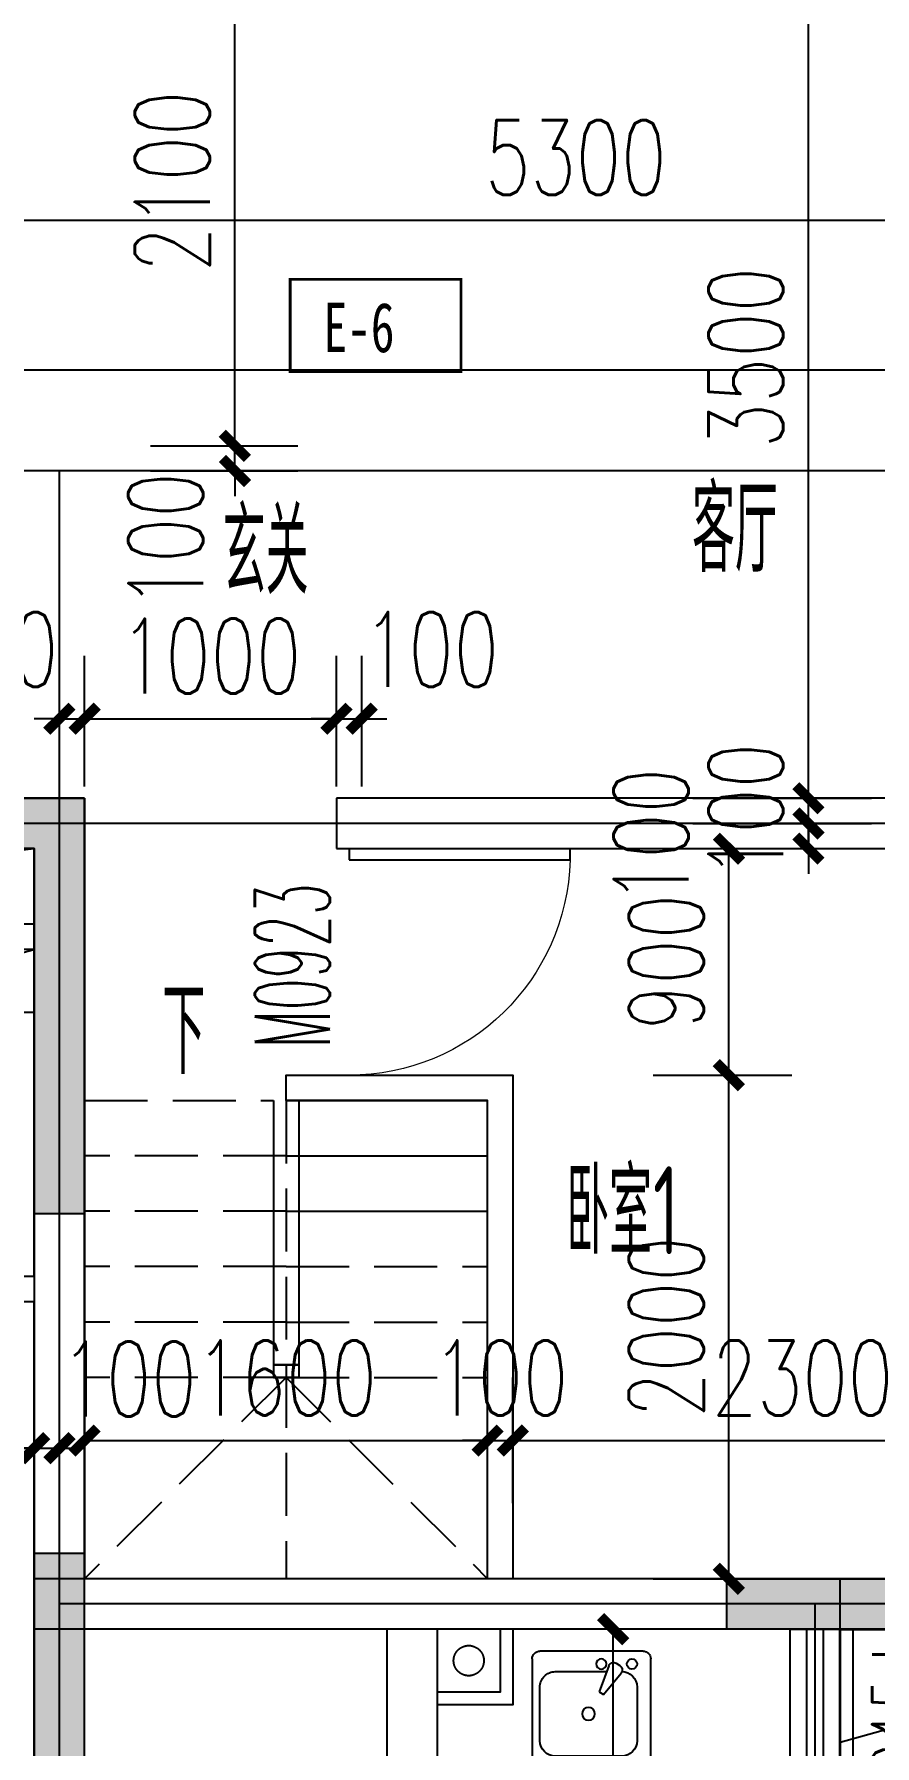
# Model space of a CAD drawing. Extents: x -59851 to 653804, y -249523 to 437614.
# Drawn here: x -3414 to -77, y 146825 to 153623 of the extents above; entities that cross this region are included whole.
import ezdxf

# ---------------------------------------------------------------- set-up
doc = ezdxf.new("R2010")
doc.units = 0
doc.header["$LTSCALE"] = 1000
doc.header["$MEASUREMENT"] = 0
for name, pattern in [('CONTINOUS', [0]), ('DASH', [0.35, 0.25, -0.1]), ('PS', [3200, 1500, -200, 1500])]:
    doc.linetypes.add(name, pattern=pattern)
doc.layers.add('33计全面积外廓线', color=21, linetype='Continuous', lineweight=35)
doc.layers.add('A-area(算半面积)', color=23, linetype='Continuous', plot=False)
for name, color, linetype in [('A-Lvtry（卫生间）', 5, 'Continuous'), ('A-Lvtry（厨房）', 5, 'CONTINOUS'), ('A-洞口', 105, 'Continuous'), ('A-第三道尺寸线', 105, 'Continuous'), ('A-线脚看线', 9, 'Continuous'), ('DIM_SYMB', 3, 'Continuous'), ('DOOR_FIRE', 4, 'Continuous'), ('DOOR_FIRE_TEXT', 7, 'Continuous'), ('DOTE', 16, 'Continuous'), ('PS', 6, 'PS'), ('PUB_HATCH', 8, 'Continuous'), ('PUB_TEXT', 7, 'Continuous'), ('WALL', 2, 'Continuous'), ('WINDOW', 4, 'Continuous'), ('WINDOW_TEXT', 7, 'Continuous'), ('ys', 154, 'Continuous'), ('剪力墙', 6, 'Continuous'), ('户型标示', 7, 'Continuous')]:
    doc.layers.add(name, color=color, linetype=linetype)
doc.styles.add('_TCH_DIM', font='SIMPLEX.shx', dxfattribs={"width": 0.7, "bigfont": 'GBCBIG.shx'})
doc.styles.add('_TCH_DIM_T3', font='SIMPLEX.shx', dxfattribs={"width": 0.705882, "bigfont": 'GBCBIG.shx'})
doc.styles.add('_TCH_WINDOW', font='SIMPLEX.shx', dxfattribs={"width": 0.7, "height": 3.5, "bigfont": 'GBCBIG.shx'})
doc.styles.get("Standard").update_dxf_attribs({"font": 'gbenor.shx', "width": 0.7, "bigfont": 'gbcbig.shx'})
doc.styles.add('黑体', font='simhei.ttf', dxfattribs={"width": 0.7})
doc.dimstyles.new('_TCH_ARCH&&100', dxfattribs={"dimtxt": 297.5, "dimasz": 100, "dimexe": 250, "dimexo": 300, "dimgap": 100, "dimtad": 1, "dimdec": 0, "dimzin": 0, "dimdsep": 46, "dimtxsty": '_TCH_DIM_T3', "dimblk": 'ARCHTICK', "dimcen": 0.09, "dimclrt": 7, "dimazin": 2, "dimtfac": 1, "dimtdec": 0, "dimtix": 1, "dimtmove": 2, "dimatfit": 3, "dimfxl": 0, "dimtolj": 1, "dimtzin": 0, "dimarcsym": 0})

# ---------------------------------------------------------------- blocks, each defined once
blk = doc.blocks.new('zhouxianshouceng0329')
at = {"layer": 'DOTE'}
for p, q in [((15572.3, 211688.3), (-22013.7, 211688.3)), ((15572.3, 211288.3), (-44988.6, 211288.3)), ((-3313.7, 194580), (-3313.7, 211288.3)), ((15572.3, 209888.3), (-22013.7, 209888.3)), ((15572.3, 206788.3), (-3313.7, 206788.3)), ((-313.7, 194580), (-313.7, 206788.3))]:
    blk.add_line(p, q, dxfattribs=at)
blk = doc.blocks.new('jgjlq030328')
at = {"layer": 'PUB_HATCH'}
for points in [[(-249535, 21011.9), (-249535, 20911.9), (-249535, 19361.9), (-249735, 19361.9), (-249735, 20811.9), (-250435, 20811.9), (-250435, 21011.9), (-249735, 21011.9)], [(-245335, 18311.9), (-245335, 17711.9), (-246985, 17711.9), (-246985, 17911.9), (-245535, 17911.9), (-245535, 18311.9)], [(-250435, 16811.9), (-249535, 16811.9), (-249535, 18011.9), (-249735, 18011.9), (-249735, 17011.9), (-250435, 17011.9)]]:
    blk.add_hatch(color=256, dxfattribs=at).paths.add_polyline_path(points)
at = {"layer": '剪力墙'}
for points in [[(-249535, 21011.9), (-249535, 20911.9), (-249535, 19361.9), (-249735, 19361.9), (-249735, 20811.9), (-250435, 20811.9), (-250435, 21011.9), (-249735, 21011.9)], [(-245335, 18311.9), (-245335, 17711.9), (-246985, 17711.9), (-246985, 17911.9), (-245535, 17911.9), (-245535, 18311.9)], [(-250435, 16811.9), (-249535, 16811.9), (-249535, 18011.9), (-249735, 18011.9), (-249735, 17011.9), (-250435, 17011.9)]]:
    blk.add_lwpolyline(points, close=True, dxfattribs=at)
blk = doc.blocks.new('t4')
at = {"layer": 'A-Lvtry（卫生间）'}
for p, q in [((3876514.8, 2551819.5), (3876514.8, 2552229.1)), ((3876545.3, 2552259.6), (3876931.4, 2552259.6)), ((3876961.9, 2552229.1), (3876961.9, 2551819.5)), ((3876819.6, 2552205.6), (3876606.3, 2552205.6)), ((3876545.3, 2552144.6), (3876545.3, 2551880.5)), ((3876790.3, 2552072.2), (3876875.1, 2552142)), ((3876903.3, 2552093.1), (3876800.4, 2552054.6)), ((3876913.8, 2552122.3), (3876905.6, 2552136.5)), ((3876800.4, 2552054.6), (3876790.3, 2552072.2)), ((3876880.6, 2551880.5), (3876880.6, 2552084.6)), ((3876931.4, 2551789), (3876545.3, 2551789)), ((3876606.3, 2551819.5), (3876819.6, 2551819.5))]:
    blk.add_line(p, q, dxfattribs=at)
for centre, major_axis, start_param, end_param in [((3876545.3, 2552229.1), (-21.6, 21.6), -0.785398, 0.785398), ((3876931.4, 2552229.1), (-21.6, 21.6), 3.926991, 5.497787), ((3876606.3, 2552144.6), (-43.1, 43.1), -0.785398, 0.785398), ((3876819.6, 2552144.6), (43.1, 43.1), 5.497787, 7.068583), ((3876911.1, 2552185.3), (-14.4, 14.4), 4.712389, 10.995574), ((3876888, 2552126.3), (14.4, 14.4), 6.021386, 7.757331), ((3876896.2, 2552112.2), (-14.4, 14.4), 2.714645, 4.45059), ((3876713, 2552012.6), (18, 18), 6.283185283897186, 12.56637059107677), ((3876911.1, 2552063.4), (14.4, 14.4), 6.283185283893945, 12.56637059107353), ((3876606.3, 2551880.5), (-43.1, 43.1), 0.785398, 2.356194), ((3876819.6, 2551880.5), (-43.1, 43.1), 2.356194, 3.926991), ((3876545.3, 2551819.5), (21.6, 21.6), 2.356194, 3.926991), ((3876931.4, 2551819.5), (-21.6, 21.6), 2.356194, 3.926991)]:
    blk.add_ellipse(centre, major_axis=major_axis, ratio=1, start_param=start_param, end_param=end_param, dxfattribs=at)
blk = doc.blocks.new('$TCHSYS$WIN2D')
for p, q in [((-0.5, 0.5), (0.5, 0.5)), ((-0.5, 0.5), (-0.5, -0.5)), ((0.5, 0.5), (0.5, -0.5)), ((0.5, 0.1667), (-0.5, 0.1667)), ((0.5, -0.1667), (-0.5, -0.1667)), ((-0.5, -0.5), (0.5, -0.5))]:
    blk.add_line(p, q)
blk = doc.blocks.new('_ArchTick')
at = {"color": 0, "linetype": 'ByBlock', "const_width": 0.4}
blk.add_lwpolyline([(-0.5, -0.5), (0.5, 0.5)], dxfattribs=at)
blk = doc.blocks.new('*D791')
at = {"layer": 'A-第三道尺寸线', "color": 0, "lineweight": -2, "transparency": 16777216}
for p, q in [((90062, 170234.8), (89410.7, 170234.8)), ((89660.7, 166634.8), (89660.7, 170234.8)), ((90062, 166634.8), (89410.7, 166634.8))]:
    blk.add_line(p, q, dxfattribs=at)
at = {"layer": 'Defpoints', "color": 0, "transparency": 16777216}
for p in [(89660.7, 170234.8), (90362, 170234.8), (90362, 166634.8)]:
    blk.add_point(p, dxfattribs=at)
at = {"layer": 'A-第三道尺寸线', "color": 0, "lineweight": -2, "transparency": 16777216, "xscale": 100, "yscale": 100, "zscale": 100}
for p, rotation in [((89660.7, 170234.8), 90), ((89660.7, 166634.8), 270)]:
    blk.add_blockref('_ArchTick', p, dxfattribs=dict(at, rotation=rotation))
at = {"layer": 'A-第三道尺寸线', "color": 7, "transparency": 16777216, "insert": (89412, 168434.8), "char_height": 297.5, "attachment_point": 5, "rotation": 90, "style": '_TCH_DIM_T3'}
blk.add_mtext('\\A1;3600', dxfattribs=at)
blk = doc.blocks.new('2fxianjiao0331')
at = {"layer": 'A-线脚看线'}
blk.add_lwpolyline([(-172259.1, 147288.3), (-172259.1, 146388.3)], dxfattribs=at)
blk = doc.blocks.new('$DorLib2D$00000116')
at = {"color": 0}
for p, q in [((-0.5, 0), (-0.1464, 0.3536)), ((0.5, 0), (0.1464, 0.3536))]:
    blk.add_line(p, q, dxfattribs=at)
for centre, start, end in [((-0.5, 0), 0, 45), ((0.5, 0), 135, 180)]:
    blk.add_arc(centre, 0.5, start, end, dxfattribs=at)
blk = doc.blocks.new('2fjing0505')
at = {"layer": 'A-洞口'}
for points in [[(35649.8, 150388.3), (35649.8, 150088.3), (35099.8, 150088.3), (35099.8, 150388.3)], [(35649.8, 149988.3), (35399.8, 149988.3), (35399.8, 149738.3), (35649.8, 149738.3)]]:
    blk.add_lwpolyline(points, close=True, dxfattribs=at)
for points in [[(35099.8, 150088.3), (35161.8, 150332.8), (35649.8, 150388.3)], [(35399.8, 149738.3), (35454.1, 149935.6), (35649.8, 149988.3)]]:
    blk.add_lwpolyline(points, dxfattribs=at)
at = {"layer": 'DOOR_FIRE'}
for p, q in [((34949.8, 148788.4), (34949.8, 150288.4)), ((35049.8, 148788.4), (35049.8, 150288.4)), ((34949.8, 147088.4), (34949.8, 148088.4)), ((35049.8, 147088.4), (35049.8, 148088.4))]:
    blk.add_line(p, q, dxfattribs=at)
at = {"layer": 'WALL'}
for p, q in [((35849.8, 150588.4), (34949.8, 150588.4)), ((34949.8, 150588.4), (34949.8, 150288.4)), ((35849.8, 148688.4), (35849.8, 150588.4)), ((35649.8, 150388.4), (35049.8, 150388.4)), ((35049.8, 150288.4), (35049.8, 150388.4)), ((35649.8, 148688.4), (35649.8, 150388.4)), ((34949.8, 150288.4), (35049.8, 150288.4)), ((35049.8, 148788.4), (34949.8, 148788.4)), ((34949.8, 148788.4), (34949.8, 148688.4)), ((35049.8, 148688.4), (35049.8, 148788.4)), ((34949.8, 148688.4), (34949.8, 148088.4)), ((35649.8, 148688.4), (35049.8, 148688.4)), ((35849.8, 146388.4), (35849.8, 148688.4)), ((35649.8, 148588.4), (35049.8, 148588.4)), ((35049.8, 148088.4), (35049.8, 148588.4)), ((35649.8, 146588.4), (35649.8, 148588.4)), ((34949.8, 148088.4), (35049.8, 148088.4)), ((35049.8, 147088.4), (34949.8, 147088.4)), ((34949.8, 147088.4), (34949.8, 146388.4)), ((35049.8, 146588.4), (35049.8, 147088.4)), ((35649.8, 146588.4), (35049.8, 146588.4)), ((35849.8, 146388.4), (34949.8, 146388.4))]:
    blk.add_line(p, q, dxfattribs=at)
at = {"layer": 'DOOR_FIRE', "zscale": 100, "rotation": 90}
for p, xscale, yscale in [((34999.8, 149538.4), 1500, 1500), ((34999.8, 147588.4), 1000, 1000)]:
    blk.add_blockref('$DorLib2D$00000116', p, dxfattribs=dict(at, xscale=xscale, yscale=yscale))
at = {"layer": 'DOOR_FIRE_TEXT', "style": '_TCH_WINDOW'}
for s, height, width, p in [('1518', 297.5, 0.494118, (34617, 149540.4)), ('丙', 337.6, 0.7, (34617, 149368.3)), ('FM', 297.5, 0.494118, (34617, 149074.3)), ('1018', 297.5, 0.494118, (34617, 147590.4)), ('丙', 337.6, 0.7, (34617, 147418.3)), ('FM', 297.5, 0.494118, (34617, 147124.3))]:
    blk.add_text(s, height=height, rotation=90, dxfattribs=dict(at, width=width)).set_placement(p)
at = {"layer": 'PUB_TEXT', "width": 0.7}
for s, height, p in [('强电井', 337.59, (35082.3, 149378.1)), ('水', 337.6, (35252.3, 147423.7))]:
    blk.add_text(s, height=height, dxfattribs=at).set_placement(p)
blk = doc.blocks.new('*D1140')
at = {"layer": 'A-第三道尺寸线', "color": 0, "lineweight": -2, "transparency": 16777216}
for p, q in [((-4013.7, 147630.8), (-4013.7, 148257.1)), ((-3413.7, 147630.8), (-3413.7, 148257.1)), ((-4013.7, 148007.1), (-3413.7, 148007.1))]:
    blk.add_line(p, q, dxfattribs=at)
at = {"layer": 'Defpoints', "color": 0, "transparency": 16777216}
for p in [(-3413.7, 148007.1), (-4013.7, 147330.8), (-3413.7, 147330.8)]:
    blk.add_point(p, dxfattribs=at)
at = {"layer": 'A-第三道尺寸线', "color": 0, "lineweight": -2, "transparency": 16777216, "xscale": 100, "yscale": 100, "zscale": 100, "rotation": 180}
blk.add_blockref('_ArchTick', (-4013.7, 148007.1), dxfattribs=at)
at = {"layer": 'A-第三道尺寸线', "color": 0, "lineweight": -2, "transparency": 16777216, "xscale": 100, "yscale": 100, "zscale": 100}
blk.add_blockref('_ArchTick', (-3413.7, 148007.1), dxfattribs=at)
at = {"layer": 'A-第三道尺寸线', "color": 7, "transparency": 16777216, "insert": (-3713.7, 148632.1), "char_height": 297.5, "attachment_point": 5, "style": '_TCH_DIM_T3'}
blk.add_mtext('\\A1;600', dxfattribs=at)
blk = doc.blocks.new('*D1141')
at = {"layer": 'A-第三道尺寸线', "color": 0, "lineweight": -2, "transparency": 16777216}
for p, q in [((-3413.7, 147630.8), (-3413.7, 148257.1)), ((-3313.7, 147630.8), (-3313.7, 148257.1)), ((-3413.7, 148007.1), (-3513.7, 148007.1)), ((-3413.7, 148007.1), (-3313.7, 148007.1)), ((-3313.7, 148007.1), (-3213.7, 148007.1))]:
    blk.add_line(p, q, dxfattribs=at)
at = {"layer": 'Defpoints', "color": 0, "transparency": 16777216}
for p in [(-3313.7, 148007.1), (-3413.7, 147330.8), (-3313.7, 147330.8)]:
    blk.add_point(p, dxfattribs=at)
at = {"layer": 'A-第三道尺寸线', "color": 0, "lineweight": -2, "transparency": 16777216, "xscale": 100, "yscale": 100, "zscale": 100}
blk.add_blockref('_ArchTick', (-3413.7, 148007.1), dxfattribs=at)
at = {"layer": 'A-第三道尺寸线', "color": 0, "lineweight": -2, "transparency": 16777216, "xscale": 100, "yscale": 100, "zscale": 100, "rotation": 180}
blk.add_blockref('_ArchTick', (-3313.7, 148007.1), dxfattribs=at)
at = {"layer": 'A-第三道尺寸线', "color": 7, "transparency": 16777216, "insert": (-3038.7, 148282.1), "char_height": 297.5, "attachment_point": 5, "style": '_TCH_DIM_T3'}
blk.add_mtext('\\A1;100', dxfattribs=at)
blk = doc.blocks.new('$DorLib2D$00000001')
for p, q in [((0.45, 0.975), (0.5, 0.975)), ((0.45, 0), (0.45, 0.975)), ((0.5, 0), (0.5, 0.975)), ((0.5, 0), (0.45, 0))]:
    blk.add_line(p, q)
at = {"lineweight": 13}
blk.add_arc((0.475, 0), 0.975, 91.46928, 180, dxfattribs=at)
blk = doc.blocks.new('*D3582')
at = {"layer": 'A-第三道尺寸线', "color": 0, "lineweight": -2, "transparency": 16777216}
for p, q in [((-799.2, 154088.3), (-90, 154088.3)), ((-340, 150588.3), (-340, 154088.3)), ((-799.2, 150588.3), (-90, 150588.3))]:
    blk.add_line(p, q, dxfattribs=at)
at = {"layer": 'Defpoints', "color": 0, "transparency": 16777216}
for p in [(-1099.2, 154088.3), (-340, 154088.3), (-1099.2, 150588.3)]:
    blk.add_point(p, dxfattribs=at)
at = {"layer": 'A-第三道尺寸线', "color": 0, "lineweight": -2, "transparency": 16777216, "xscale": 100, "yscale": 100, "zscale": 100}
for p, rotation in [((-340, 154088.3), 90), ((-340, 150588.3), 270)]:
    blk.add_blockref('_ArchTick', p, dxfattribs=dict(at, rotation=rotation))
at = {"layer": 'A-第三道尺寸线', "color": 7, "transparency": 16777216, "insert": (-588.7, 152338.3), "char_height": 297.5, "attachment_point": 5, "rotation": 90, "style": '_TCH_DIM_T3'}
blk.add_mtext('\\A1;3500', dxfattribs=at)
blk = doc.blocks.new('*D3583')
at = {"layer": 'A-第三道尺寸线', "color": 0, "lineweight": -2, "transparency": 16777216}
for p, q in [((-340, 150588.3), (-340, 150688.3)), ((-799.2, 150588.3), (-90, 150588.3)), ((-340, 150488.3), (-340, 150588.3)), ((-799.2, 150488.3), (-90, 150488.3)), ((-340, 150488.3), (-340, 150388.3))]:
    blk.add_line(p, q, dxfattribs=at)
at = {"layer": 'Defpoints', "color": 0, "transparency": 16777216}
for p in [(-1099.2, 150588.3), (-340, 150588.3), (-1099.2, 150488.3)]:
    blk.add_point(p, dxfattribs=at)
at = {"layer": 'A-第三道尺寸线', "color": 0, "lineweight": -2, "transparency": 16777216, "xscale": 100, "yscale": 100, "zscale": 100}
for p, rotation in [((-340, 150588.3), 270), ((-340, 150488.3), 90)]:
    blk.add_blockref('_ArchTick', p, dxfattribs=dict(at, rotation=rotation))
at = {"layer": 'A-第三道尺寸线', "color": 7, "transparency": 16777216, "insert": (-588.7, 150538.3), "char_height": 297.5, "attachment_point": 5, "rotation": 90, "style": '_TCH_DIM_T3'}
blk.add_mtext('\\A1;100', dxfattribs=at)
blk = doc.blocks.new('*D3584')
at = {"layer": 'A-第三道尺寸线', "color": 0, "lineweight": -2, "transparency": 16777216}
for p, q in [((-340, 150488.3), (-340, 150588.3)), ((-799.2, 150488.3), (-90, 150488.3)), ((-340, 150388.3), (-340, 150488.3)), ((-799.2, 150388.3), (-90, 150388.3)), ((-340, 150388.3), (-340, 150288.3))]:
    blk.add_line(p, q, dxfattribs=at)
at = {"layer": 'Defpoints', "color": 0, "transparency": 16777216}
for p in [(-1099.2, 150488.3), (-340, 150488.3), (-1099.2, 150388.3)]:
    blk.add_point(p, dxfattribs=at)
at = {"layer": 'A-第三道尺寸线', "color": 0, "lineweight": -2, "transparency": 16777216, "xscale": 100, "yscale": 100, "zscale": 100}
for p, rotation in [((-340, 150488.3), 270), ((-340, 150388.3), 90)]:
    blk.add_blockref('_ArchTick', p, dxfattribs=dict(at, rotation=rotation))
at = {"layer": 'A-第三道尺寸线', "color": 7, "transparency": 16777216, "insert": (-965, 150438.3), "char_height": 297.5, "attachment_point": 5, "rotation": 90, "style": '_TCH_DIM_T3'}
blk.add_mtext('\\A1;100', dxfattribs=at)
blk = doc.blocks.new('*D3592')
at = {"layer": 'A-第三道尺寸线', "color": 0, "lineweight": -2, "transparency": 16777216}
for p, q in [((-2617, 151988.3), (-2617, 152088.3)), ((-2951.7, 151988.3), (-2367, 151988.3)), ((-2617, 151888.3), (-2617, 151988.3)), ((-2951.7, 151888.3), (-2367, 151888.3)), ((-2617, 151888.3), (-2617, 151788.3))]:
    blk.add_line(p, q, dxfattribs=at)
at = {"layer": 'Defpoints', "color": 0, "transparency": 16777216}
for p in [(-3251.7, 151988.3), (-2617, 151988.3), (-3251.7, 151888.3)]:
    blk.add_point(p, dxfattribs=at)
at = {"layer": 'A-第三道尺寸线', "color": 0, "lineweight": -2, "transparency": 16777216, "xscale": 100, "yscale": 100, "zscale": 100}
for p, rotation in [((-2617, 151988.3), 270), ((-2617, 151888.3), 90)]:
    blk.add_blockref('_ArchTick', p, dxfattribs=dict(at, rotation=rotation))
at = {"layer": 'A-第三道尺寸线', "color": 7, "transparency": 16777216, "insert": (-2892, 151613.3), "char_height": 297.5, "attachment_point": 5, "rotation": 90, "style": '_TCH_DIM_T3'}
blk.add_mtext('\\A1;100', dxfattribs=at)
blk = doc.blocks.new('*D3593')
at = {"layer": 'A-第三道尺寸线', "color": 0, "lineweight": -2, "transparency": 16777216}
for p, q in [((-2951.7, 154088.3), (-2367, 154088.3)), ((-2617, 151988.3), (-2617, 154088.3)), ((-2951.7, 151988.3), (-2367, 151988.3))]:
    blk.add_line(p, q, dxfattribs=at)
at = {"layer": 'Defpoints', "color": 0, "transparency": 16777216}
for p in [(-3251.7, 154088.3), (-2617, 154088.3), (-3251.7, 151988.3)]:
    blk.add_point(p, dxfattribs=at)
at = {"layer": 'A-第三道尺寸线', "color": 0, "lineweight": -2, "transparency": 16777216, "xscale": 100, "yscale": 100, "zscale": 100}
for p, rotation in [((-2617, 154088.3), 90), ((-2617, 151988.3), 270)]:
    blk.add_blockref('_ArchTick', p, dxfattribs=dict(at, rotation=rotation))
at = {"layer": 'A-第三道尺寸线', "color": 7, "transparency": 16777216, "insert": (-2865.7, 153038.3), "char_height": 297.5, "attachment_point": 5, "rotation": 90, "style": '_TCH_DIM_T3'}
blk.add_mtext('\\A1;2100', dxfattribs=at)
blk = doc.blocks.new('*D3596')
at = {"layer": 'A-第三道尺寸线', "color": 0, "lineweight": -2, "transparency": 16777216}
for p, q in [((-3913.4, 152610.8), (-3913.4, 153134.6)), ((1386.3, 152610.8), (1386.3, 153134.6)), ((-3913.4, 152884.6), (1386.3, 152884.6))]:
    blk.add_line(p, q, dxfattribs=at)
at = {"layer": 'Defpoints', "color": 0, "transparency": 16777216}
for p in [(1386.3, 152884.6), (-3913.4, 152310.8), (1386.3, 152310.8)]:
    blk.add_point(p, dxfattribs=at)
at = {"layer": 'A-第三道尺寸线', "color": 0, "lineweight": -2, "transparency": 16777216, "xscale": 100, "yscale": 100, "zscale": 100, "rotation": 180}
blk.add_blockref('_ArchTick', (-3913.4, 152884.6), dxfattribs=at)
at = {"layer": 'A-第三道尺寸线', "color": 0, "lineweight": -2, "transparency": 16777216, "xscale": 100, "yscale": 100, "zscale": 100}
blk.add_blockref('_ArchTick', (1386.3, 152884.6), dxfattribs=at)
at = {"layer": 'A-第三道尺寸线', "color": 7, "transparency": 16777216, "insert": (-1263.5, 153133.4), "char_height": 297.5, "attachment_point": 5, "style": '_TCH_DIM_T3'}
blk.add_mtext('\\A1;5300', dxfattribs=at)
blk = doc.blocks.new('*D3600')
at = {"layer": 'A-第三道尺寸线', "color": 0, "lineweight": -2, "transparency": 16777216}
for p, q in [((-956.7, 149488.3), (-406, 149488.3)), ((-656, 147488.3), (-656, 149488.3)), ((-956.7, 147488.3), (-406, 147488.3))]:
    blk.add_line(p, q, dxfattribs=at)
at = {"layer": 'Defpoints', "color": 0, "transparency": 16777216}
for p in [(-1256.7, 149488.3), (-656, 149488.3), (-1256.7, 147488.3)]:
    blk.add_point(p, dxfattribs=at)
at = {"layer": 'A-第三道尺寸线', "color": 0, "lineweight": -2, "transparency": 16777216, "xscale": 100, "yscale": 100, "zscale": 100}
for p, rotation in [((-656, 149488.3), 90), ((-656, 147488.3), 270)]:
    blk.add_blockref('_ArchTick', p, dxfattribs=dict(at, rotation=rotation))
at = {"layer": 'A-第三道尺寸线', "color": 7, "transparency": 16777216, "insert": (-904.8, 148488.3), "char_height": 297.5, "attachment_point": 5, "rotation": 90, "style": '_TCH_DIM_T3'}
blk.add_mtext('\\A1;2000', dxfattribs=at)
blk = doc.blocks.new('*D3601')
at = {"layer": 'A-第三道尺寸线', "color": 0, "lineweight": -2, "transparency": 16777216}
for p, q in [((-956.7, 150388.3), (-406, 150388.3)), ((-656, 149488.3), (-656, 150388.3)), ((-956.7, 149488.3), (-406, 149488.3))]:
    blk.add_line(p, q, dxfattribs=at)
at = {"layer": 'Defpoints', "color": 0, "transparency": 16777216}
for p in [(-1256.7, 150388.3), (-656, 150388.3), (-1256.7, 149488.3)]:
    blk.add_point(p, dxfattribs=at)
at = {"layer": 'A-第三道尺寸线', "color": 0, "lineweight": -2, "transparency": 16777216, "xscale": 100, "yscale": 100, "zscale": 100}
for p, rotation in [((-656, 150388.3), 90), ((-656, 149488.3), 270)]:
    blk.add_blockref('_ArchTick', p, dxfattribs=dict(at, rotation=rotation))
at = {"layer": 'A-第三道尺寸线', "color": 7, "transparency": 16777216, "insert": (-904.8, 149938.3), "char_height": 297.5, "attachment_point": 5, "rotation": 90, "style": '_TCH_DIM_T3'}
blk.add_mtext('\\A1;900', dxfattribs=at)
blk = doc.blocks.new('*D3602')
at = {"layer": 'A-第三道尺寸线', "color": 0, "lineweight": -2, "transparency": 16777216}
for p, q in [((-3313.7, 150635.8), (-3313.7, 151154.5)), ((-3213.7, 150635.8), (-3213.7, 151154.5)), ((-3313.7, 150904.5), (-3413.7, 150904.5)), ((-3313.7, 150904.5), (-3213.7, 150904.5)), ((-3213.7, 150904.5), (-3113.7, 150904.5))]:
    blk.add_line(p, q, dxfattribs=at)
at = {"layer": 'Defpoints', "color": 0, "transparency": 16777216}
for p in [(-3213.7, 150904.5), (-3313.7, 150335.8), (-3213.7, 150335.8)]:
    blk.add_point(p, dxfattribs=at)
at = {"layer": 'A-第三道尺寸线', "color": 0, "lineweight": -2, "transparency": 16777216, "xscale": 100, "yscale": 100, "zscale": 100}
blk.add_blockref('_ArchTick', (-3313.7, 150904.5), dxfattribs=at)
at = {"layer": 'A-第三道尺寸线', "color": 0, "lineweight": -2, "transparency": 16777216, "xscale": 100, "yscale": 100, "zscale": 100, "rotation": 180}
blk.add_blockref('_ArchTick', (-3213.7, 150904.5), dxfattribs=at)
at = {"layer": 'A-第三道尺寸线', "color": 7, "transparency": 16777216, "insert": (-3588.7, 151179.5), "char_height": 297.5, "attachment_point": 5, "style": '_TCH_DIM_T3'}
blk.add_mtext('\\A1;100', dxfattribs=at)
blk = doc.blocks.new('*D3603')
at = {"layer": 'A-第三道尺寸线', "color": 0, "lineweight": -2, "transparency": 16777216}
for p, q in [((-3213.7, 150635.8), (-3213.7, 151154.5)), ((-2213.7, 150635.8), (-2213.7, 151154.5)), ((-3213.7, 150904.5), (-2213.7, 150904.5))]:
    blk.add_line(p, q, dxfattribs=at)
at = {"layer": 'Defpoints', "color": 0, "transparency": 16777216}
for p in [(-2213.7, 150904.5), (-3213.7, 150335.8), (-2213.7, 150335.8)]:
    blk.add_point(p, dxfattribs=at)
at = {"layer": 'A-第三道尺寸线', "color": 0, "lineweight": -2, "transparency": 16777216, "xscale": 100, "yscale": 100, "zscale": 100, "rotation": 180}
blk.add_blockref('_ArchTick', (-3213.7, 150904.5), dxfattribs=at)
at = {"layer": 'A-第三道尺寸线', "color": 0, "lineweight": -2, "transparency": 16777216, "xscale": 100, "yscale": 100, "zscale": 100}
blk.add_blockref('_ArchTick', (-2213.7, 150904.5), dxfattribs=at)
at = {"layer": 'A-第三道尺寸线', "color": 7, "transparency": 16777216, "insert": (-2713.7, 151153.2), "char_height": 297.5, "attachment_point": 5, "style": '_TCH_DIM_T3'}
blk.add_mtext('\\A1;1000', dxfattribs=at)
blk = doc.blocks.new('*D3604')
at = {"layer": 'A-第三道尺寸线', "color": 0, "lineweight": -2, "transparency": 16777216}
for p, q in [((-2213.7, 150635.8), (-2213.7, 151154.5)), ((-2113.7, 150635.8), (-2113.7, 151154.5)), ((-2213.7, 150904.5), (-2313.7, 150904.5)), ((-2213.7, 150904.5), (-2113.7, 150904.5)), ((-2113.7, 150904.5), (-2013.7, 150904.5))]:
    blk.add_line(p, q, dxfattribs=at)
at = {"layer": 'Defpoints', "color": 0, "transparency": 16777216}
for p in [(-2113.7, 150904.5), (-2213.7, 150335.8), (-2113.7, 150335.8)]:
    blk.add_point(p, dxfattribs=at)
at = {"layer": 'A-第三道尺寸线', "color": 0, "lineweight": -2, "transparency": 16777216, "xscale": 100, "yscale": 100, "zscale": 100}
blk.add_blockref('_ArchTick', (-2213.7, 150904.5), dxfattribs=at)
at = {"layer": 'A-第三道尺寸线', "color": 0, "lineweight": -2, "transparency": 16777216, "xscale": 100, "yscale": 100, "zscale": 100, "rotation": 180}
blk.add_blockref('_ArchTick', (-2113.7, 150904.5), dxfattribs=at)
at = {"layer": 'A-第三道尺寸线', "color": 7, "transparency": 16777216, "insert": (-1838.7, 151179.5), "char_height": 297.5, "attachment_point": 5, "style": '_TCH_DIM_T3'}
blk.add_mtext('\\A1;100', dxfattribs=at)
blk = doc.blocks.new('*D3605')
at = {"layer": 'A-第三道尺寸线', "color": 0, "lineweight": -2, "transparency": 16777216}
for p, q in [((-3213.7, 147788.3), (-3213.7, 148287.5)), ((-1613.7, 147788.3), (-1613.7, 148287.5)), ((-3213.7, 148037.5), (-1613.7, 148037.5))]:
    blk.add_line(p, q, dxfattribs=at)
at = {"layer": 'Defpoints', "color": 0, "transparency": 16777216}
for p in [(-1613.7, 148037.5), (-3213.7, 147488.3), (-1613.7, 147488.3)]:
    blk.add_point(p, dxfattribs=at)
at = {"layer": 'A-第三道尺寸线', "color": 0, "lineweight": -2, "transparency": 16777216, "xscale": 100, "yscale": 100, "zscale": 100, "rotation": 180}
blk.add_blockref('_ArchTick', (-3213.7, 148037.5), dxfattribs=at)
at = {"layer": 'A-第三道尺寸线', "color": 0, "lineweight": -2, "transparency": 16777216, "xscale": 100, "yscale": 100, "zscale": 100}
blk.add_blockref('_ArchTick', (-1613.7, 148037.5), dxfattribs=at)
at = {"layer": 'A-第三道尺寸线', "color": 7, "transparency": 16777216, "insert": (-2413.7, 148286.3), "char_height": 297.5, "attachment_point": 5, "style": '_TCH_DIM_T3'}
blk.add_mtext('\\A1;1600', dxfattribs=at)
blk = doc.blocks.new('*D3606')
at = {"layer": 'A-第三道尺寸线', "color": 0, "lineweight": -2, "transparency": 16777216}
for p, q in [((-1613.7, 147788.3), (-1613.7, 148287.5)), ((-1513.7, 147788.3), (-1513.7, 148287.5)), ((-1613.7, 148037.5), (-1713.7, 148037.5)), ((-1613.7, 148037.5), (-1513.7, 148037.5)), ((-1513.7, 148037.5), (-1413.7, 148037.5))]:
    blk.add_line(p, q, dxfattribs=at)
at = {"layer": 'Defpoints', "color": 0, "transparency": 16777216}
for p in [(-1513.7, 148037.5), (-1613.7, 147488.3), (-1513.7, 147488.3)]:
    blk.add_point(p, dxfattribs=at)
at = {"layer": 'A-第三道尺寸线', "color": 0, "lineweight": -2, "transparency": 16777216, "xscale": 100, "yscale": 100, "zscale": 100}
blk.add_blockref('_ArchTick', (-1613.7, 148037.5), dxfattribs=at)
at = {"layer": 'A-第三道尺寸线', "color": 0, "lineweight": -2, "transparency": 16777216, "xscale": 100, "yscale": 100, "zscale": 100, "rotation": 180}
blk.add_blockref('_ArchTick', (-1513.7, 148037.5), dxfattribs=at)
at = {"layer": 'A-第三道尺寸线', "color": 7, "transparency": 16777216, "insert": (-1563.7, 148286.3), "char_height": 297.5, "attachment_point": 5, "style": '_TCH_DIM_T3'}
blk.add_mtext('\\A1;100', dxfattribs=at)
blk = doc.blocks.new('*D3607')
at = {"layer": 'A-第三道尺寸线', "color": 0, "lineweight": -2, "transparency": 16777216}
for p, q in [((-1513.7, 147788.3), (-1513.7, 148287.5)), ((786.3, 147788.3), (786.3, 148287.5)), ((-1513.7, 148037.5), (786.3, 148037.5))]:
    blk.add_line(p, q, dxfattribs=at)
at = {"layer": 'Defpoints', "color": 0, "transparency": 16777216}
for p in [(786.3, 148037.5), (-1513.7, 147488.3), (786.3, 147488.3)]:
    blk.add_point(p, dxfattribs=at)
at = {"layer": 'A-第三道尺寸线', "color": 0, "lineweight": -2, "transparency": 16777216, "xscale": 100, "yscale": 100, "zscale": 100, "rotation": 180}
blk.add_blockref('_ArchTick', (-1513.7, 148037.5), dxfattribs=at)
at = {"layer": 'A-第三道尺寸线', "color": 0, "lineweight": -2, "transparency": 16777216, "xscale": 100, "yscale": 100, "zscale": 100}
blk.add_blockref('_ArchTick', (786.3, 148037.5), dxfattribs=at)
at = {"layer": 'A-第三道尺寸线', "color": 7, "transparency": 16777216, "insert": (-363.7, 148286.3), "char_height": 297.5, "attachment_point": 5, "style": '_TCH_DIM_T3'}
blk.add_mtext('\\A1;2300', dxfattribs=at)
blk = doc.blocks.new('a5huxing0323')
at = {"layer": 'PS', "ltscale": 0.5}
blk.add_circle((89087, 170109.8), 60, dxfattribs=at)
at = {"layer": 'WALL'}
for p, q in [((87362, 170434.8), (87362, 169134.8)), ((88862, 170434.8), (87362, 170434.8)), ((90562, 170434.8), (88862, 170434.8)), ((90562, 170234.8), (90562, 170434.8)), ((87562, 169134.8), (87562, 170234.8)), ((88762, 170234.8), (87562, 170234.8)), ((88762, 170234.8), (88762, 169184.8)), ((88962, 170234.8), (88962, 169184.8)), ((90362, 170234.8), (88962, 170234.8)), ((90362, 170234.8), (90562, 170234.8))]:
    blk.add_line(p, q, dxfattribs=at)
for points in [[(89262, 170234.8), (89262, 169934.8), (88962, 169934.8)], [(89212, 170234.8), (89212, 169984.8), (88962, 169984.8)]]:
    blk.add_lwpolyline(points, dxfattribs=at)
at = {"layer": 'A-Lvtry（厨房）', "xscale": -1, "rotation": 270}
blk.add_blockref('t4', (-2462450.2, -3706814.5), dxfattribs=at)
at = {"layer": 'WINDOW'}
ref = blk.add_blockref('$TCHSYS$WIN2D', (90462, 169784.8), dxfattribs=dict(at, xscale=-900, yscale=200, zscale=900, rotation=90))
ref.add_attrib('A', 'C0915d', (90985.8, 169403.3), dxfattribs={"layer": 'WINDOW_TEXT', "height": 297.5, "rotation": 90, "style": '_TCH_WINDOW', "width": 0.494118})
at = {"layer": 'A-第三道尺寸线'}
dim = blk.add_aligned_dim(p1=(90362, 166634.8), p2=(90362, 170234.8), distance=701.3, dimstyle='_TCH_ARCH&&100', dxfattribs=at)
dim.commit()
dim.dimension.update_dxf_attribs({"geometry": '*D791', "text_midpoint": (89412, 168434.8)})

msp = doc.modelspace()

# ---------------------------------------------------------------- linework, layer by layer
at = {"color": 4, "linetype": 'DASH'}
for points in [[(-3213.7, 149388.3), (-2463.7, 149388.3)], [(-2413.7, 149168.3), (-3213.7, 149168.3)], [(-2413.7, 148948.3), (-3213.7, 148948.3)], [(-2413.7, 148728.3), (-3213.7, 148728.3)], [(-2413.7, 148728.3), (-1613.7, 148728.3)], [(-2413.7, 148508.3), (-3213.7, 148508.3)], [(-2413.7, 148508.3), (-1613.7, 148508.3)], [(-2413.7, 148288.3), (-3213.7, 148288.3)], [(-2413.7, 148288.3), (-1613.7, 148288.3)]]:
    msp.add_lwpolyline(points, dxfattribs=at)
at = {"color": 4}
for points in [[(-2463.7, 149388.3), (-2463.7, 148288.3)], [(-2413.7, 149388.3), (-1613.7, 149388.3)], [(-2363.7, 149388.3), (-2363.7, 148288.3)], [(-2363.7, 149388.3), (-2363.7, 148288.3)], [(-2413.7, 149168.3), (-1613.7, 149168.3)], [(-2413.7, 148948.3), (-1613.7, 148948.3)], [(-2463.7, 148338.3), (-2363.7, 148338.3)], [(-2363.7, 148338.3), (-2463.7, 148338.3)], [(-2463.7, 148288.3), (-2363.7, 148288.3)], [(-2363.7, 148288.3), (-2463.7, 148288.3)]]:
    msp.add_lwpolyline(points, dxfattribs=at)
at = {"layer": '33计全面积外廓线'}
msp.add_lwpolyline([(-44213.7, 137588.3), (186.3, 137588.3), (186.3, 135988.3), (3986.3, 135988.3), (3986.3, 146388.3), (-213.7, 146388.3), (-213.7, 147288.3), (986.3, 147288.3), (986.3, 150388.3), (1586.3, 150388.3), (1586.3, 157888.3)], dxfattribs=at)
at = {"layer": 'DIM_SYMB'}
msp.add_lwpolyline([(-2838.7, 149388.3, 0, 0, 0), (-2838.7, 147888.3, 0, 0, 0), (-2013.7, 147888.3, 0, 0, 0), (-2013.7, 149088.3, 80, 0, 0), (-2013.7, 149388.3, 0, 0, 0)], format="xyseb", dxfattribs=at)
at = {"layer": 'WALL'}
for p, q in [((-3313.7, 150588.3), (-3913.7, 150588.3)), ((886.3, 150588.3), (-2213.7, 150588.3)), ((-2213.7, 150588.3), (-2213.7, 150388.3)), ((-3413.7, 150388.3), (-4113.7, 150388.3)), ((-2213.7, 150388.3), (786.3, 150388.3))]:
    msp.add_line(p, q, dxfattribs=at)
at = {"layer": '户型标示', "color": 2, "const_width": 11.2}
msp.add_lwpolyline([(-2397.5, 152649.3), (-1719.8, 152649.3), (-1719.8, 152282.9), (-2397.5, 152282.9)], close=True, dxfattribs=at)

# ---------------------------------------------------------------- block references
msp.add_blockref('zhouxianshouceng0329', (0, -59400))
at = {"layer": 'WINDOW'}
ref = msp.add_blockref('$DorLib2D$00000001', (-2163.7, 149938.3), dxfattribs=dict(at, xscale=-900, yscale=900, zscale=900, rotation=270))
ref.add_attrib('A', 'M0923', (-2239.9, 149595.3), dxfattribs={"layer": 'WINDOW_TEXT', "height": 297.5, "rotation": 90, "style": '_TCH_WINDOW', "width": 0.494118})
at = {"layer": '剪力墙'}
msp.add_blockref('jgjlq030328', (246321.3, 129576.4), dxfattribs=at)

# ---------------------------------------------------------------- texts
at = {"layer": 'PUB_TEXT', "width": 0.7}
for s, height, p in [('客厅', 337.59, (-802, 151487)), ('玄关', 337.59, (-2665.2, 151398.9)), ('卧室', 337.59, (-1301.4, 148776.8)), ('1', 350, (-957.4, 148776.8))]:
    msp.add_text(s, height=height, dxfattribs=at).set_placement(p)
at = {"layer": 'PUB_TEXT', "style": '_TCH_DIM', "width": 0.7}
msp.add_text('下', height=337.6, dxfattribs=at).set_placement((-2905.2, 149493.3))
at = {"layer": '户型标示', "color": 2, "style": '黑体', "width": 0.7}
msp.add_text('E-6', height=197.15, dxfattribs=at).set_placement((-2265.3, 152360.3))

# ---------------------------------------------------------------- dimensions: what is measured, and where the dimension line sits
at = {"layer": 'A-第三道尺寸线'}
for p1, p2, distance, picture, middle in [((-3251.7, 151988.3), (-3251.7, 154088.3), -634.7, '*D3593', (-2865.7, 153038.3)), ((-1099.2, 150588.3), (-1099.2, 154088.3), -759.2, '*D3582', (-588.7, 152338.3)), ((-3913.4, 152310.8), (1386.3, 152310.8), 573.8, '*D3596', (-1263.5, 153133.4)), ((-3213.7, 150335.8), (-2213.7, 150335.8), 568.7, '*D3603', (-2713.7, 151153.2)), ((-1099.2, 150488.3), (-1099.2, 150588.3), -759.2, '*D3583', (-588.7, 150538.3)), ((-1256.7, 149488.3), (-1256.7, 150388.3), -600.7, '*D3601', (-904.8, 149938.3))]:
    dim = msp.add_aligned_dim(p1=p1, p2=p2, distance=distance, dimstyle='_TCH_ARCH&&100', dxfattribs=at)
    dim.commit()
    dim.dimension.update_dxf_attribs({"geometry": picture, "text_midpoint": middle})
for base, p1, p2, angle, picture, middle in [((-2617, 151988.3), (-3251.7, 151888.3), (-3251.7, 151988.3), 90, '*D3592', (-2892, 151613.3)), ((-3213.7, 150904.5), (-3313.7, 150335.8), (-3213.7, 150335.8), 0, '*D3602', (-3588.7, 151179.5)), ((-2113.7, 150904.5), (-2213.7, 150335.8), (-2113.7, 150335.8), 0, '*D3604', (-1838.7, 151179.5)), ((-340, 150488.3), (-1099.2, 150388.3), (-1099.2, 150488.3), 90, '*D3584', (-965, 150438.3))]:
    dim = msp.add_linear_dim(base=base, p1=p1, p2=p2, angle=angle, dimstyle='_TCH_ARCH&&100', dxfattribs=at)
    dim.commit()
    dim.dimension.update_dxf_attribs({"geometry": picture, "text_midpoint": middle, "dimtype": 161})

# ---------------------------------------------------------------- next in the draw order: block references
msp.add_blockref('a5huxing0323', (-90775.7, -22946.5))

# ---------------------------------------------------------------- next in the draw order: linework, layer by layer
at = {"color": 4, "linetype": 'DASH'}
for points in [[(-2413.7, 149388.3), (-2413.7, 147488.3)], [(-2413.7, 148288.3), (-3213.7, 147488.3)], [(-2413.7, 148288.3), (-1613.7, 147488.3)]]:
    msp.add_lwpolyline(points, dxfattribs=at)
at = {"layer": 'WALL'}
for p, q in [((-3413.7, 150388.3), (-3413.7, 147288.3)), ((-3213.7, 150388.3), (-3213.7, 147488.3)), ((786.3, 147488.3), (-3213.7, 147488.3)), ((986.3, 147288.3), (-3413.7, 147288.3))]:
    msp.add_line(p, q, dxfattribs=at)
msp.add_lwpolyline([(-1613.7, 147488.3), (-1613.7, 149388.3), (-2413.7, 149388.3), (-2413.7, 149488.3), (-1513.7, 149488.3), (-1513.7, 147488.3)], dxfattribs=at)
at = {"layer": 'ys'}
msp.add_lwpolyline([(1276.3, 147253.3), (-213.7, 146838.3)], dxfattribs=at)

# ---------------------------------------------------------------- next in the draw order: block references
msp.add_blockref('2fxianjiao0331', (172095.4, 0))
at = {"layer": 'A-area(算半面积)'}
msp.add_blockref('2fjing0505', (-39063.5, 0), dxfattribs=at)

# ---------------------------------------------------------------- next in the draw order: dimensions: what is measured, and where the dimension line sits
at = {"layer": 'A-第三道尺寸线'}
for p1, p2, distance, picture, middle in [((-1256.7, 147488.3), (-1256.7, 149488.3), -600.7, '*D3600', (-904.8, 148488.3)), ((-3213.7, 147488.3), (-1613.7, 147488.3), 549.2, '*D3605', (-2413.7, 148286.3)), ((-1613.7, 147488.3), (-1513.7, 147488.3), 549.2, '*D3606', (-1563.7, 148286.3)), ((-1513.7, 147488.3), (786.3, 147488.3), 549.2, '*D3607', (-363.7, 148286.3))]:
    dim = msp.add_aligned_dim(p1=p1, p2=p2, distance=distance, dimstyle='_TCH_ARCH&&100', dxfattribs=at)
    dim.commit()
    dim.dimension.update_dxf_attribs({"geometry": picture, "text_midpoint": middle})
for base, p1, p2, picture, middle in [((-3413.7, 148007.1), (-4013.7, 147330.8), (-3413.7, 147330.8), '*D1140', (-3713.7, 148632.1)), ((-3313.7, 148007.1), (-3413.7, 147330.8), (-3313.7, 147330.8), '*D1141', (-3038.7, 148282.1))]:
    dim = msp.add_linear_dim(base=base, p1=p1, p2=p2, angle=0, dimstyle='_TCH_ARCH&&100', dxfattribs=at)
    dim.commit()
    dim.dimension.update_dxf_attribs({"geometry": picture, "text_midpoint": middle, "dimtype": 161})

doc.saveas('drawing.dxf')
